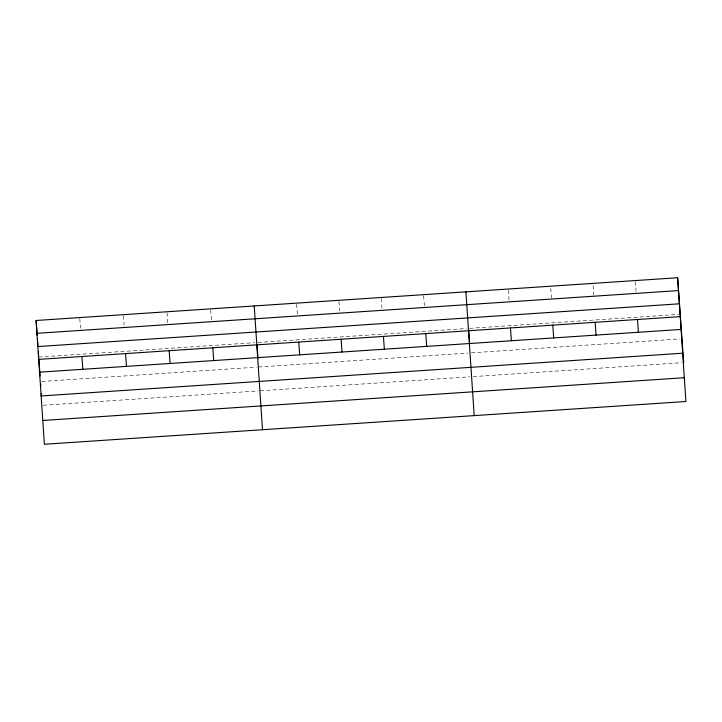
<?xml version="1.0" encoding="UTF-8"?>
<svg xmlns="http://www.w3.org/2000/svg" width="722" height="722" viewBox="0 0 722 722"><rect width="100%" height="100%" fill="white"/><g stroke="black" fill="none" stroke-linecap="round" stroke-linejoin="round"><path stroke-width="0.54" stroke-dasharray="3.61 2.71" d="M38.717 357.056L254.604 342.67M257.953 342.445L466.313 328.564M469.652 328.339L679.131 314.386M41.596 381.478L256.355 367.173M258.593 367.02L468.064 353.067M471.412 352.841L679.772 338.961M43.302 405.259L258.061 390.945M260.299 390.801L469.769 376.839M473.118 376.622L681.478 362.742M635.36 281.634L636.118 292.284M593.096 285.524L593.782 295.108M550.751 288.34L551.437 297.933M508.333 290.1L509.1 300.749M423.652 295.74L424.419 306.39M381.315 298.556L382.001 308.15M338.97 301.381L339.665 310.965M296.634 304.206L297.401 314.855M210.671 309.928L211.438 320.586M167.044 312.834L167.811 323.492M123.426 315.74L124.112 325.333M79.799 318.646L80.485 328.239"/><path stroke-width="1.08" d="M677.624 277.744L685.9 401.513L44.376 444.256L36.1 320.487L677.624 277.744L683.698 362.588M36.822 333.329L678.346 290.587M37.571 346.569L679.095 303.827M38.302 359.412L679.817 316.669M39.214 372.191L680.738 329.458M40.919 395.972L682.443 353.229M42.679 420.475L684.194 377.732M637.481 319.485L638.392 332.273M595.136 322.31L596.056 335.098M552.799 325.135L553.711 337.914M510.454 327.95L511.375 340.739M468.695 330.64L469.661 344.006M474.201 415.619L465.916 291.85M425.772 333.591L426.693 346.38M383.436 336.416L384.357 349.204M341.1 339.232L342.011 352.02M298.755 342.057L299.675 354.845M256.996 344.746L257.953 358.112M262.501 429.716L254.216 305.957M212.791 347.787L213.712 360.567M169.165 350.693L170.085 363.473M125.547 353.599L126.458 366.379M81.92 356.506L82.84 369.285M36.1 320.487L37.174 335.432M37.4 338.681L37.869 345.161M38.329 351.65L38.645 355.973M38.88 359.276L40.08 375.981M40.631 383.716L40.784 385.873M41.325 393.445L41.488 395.602"/></g></svg>
